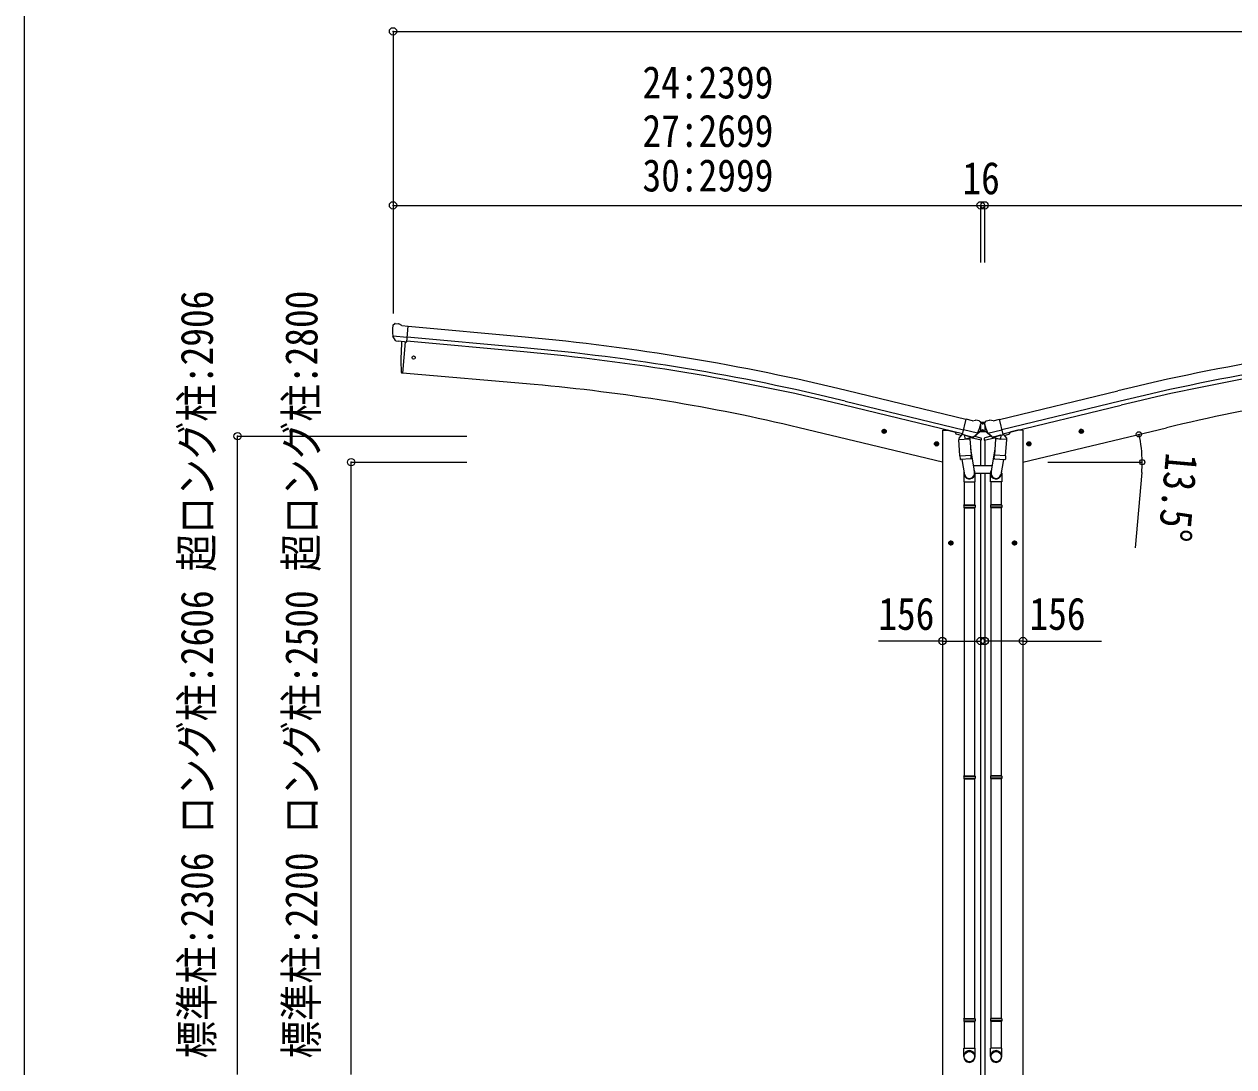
# Model space of a CAD drawing. Units: millimetres at full size, sheet at 1:30; details may follow other scales. Extents: x -21136 to 8479, y -5853 to 6922.
# Drawn here: x -8385 to -3447, y -3454 to 801 of the extents above; entities that cross this region are included whole.
import ezdxf
from ezdxf.enums import TextEntityAlignment as Align

# ---------------------------------------------------------------- set-up
doc = ezdxf.new("R2010")
doc.units = ezdxf.units.MM
doc.header["$LTSCALE"] = 30
doc.header["$PDMODE"] = 32
doc.header["$PDSIZE"] = 30
for name, color, linetype, lineweight in [('0-1_本体', 4, 'Continuous', 9), ('0-2_部品', 7, 'Continuous', 9), ('0-6_OTH_LINE', 6, 'Continuous', 9), ('0-7_合掌部品', 3, 'Continuous', 9), ('0-A_寸法', 6, 'Continuous', 9), ('F-0_240', 7, 'Continuous', 9)]:
    doc.layers.add(name, color=color, linetype=linetype, lineweight=lineweight)
doc.styles.add('ＭＳ ゴシック', font='')
doc.styles.get('ＭＳ ゴシック').set_extended_font_data('MS Gothic')

msp = doc.modelspace()

# ---------------------------------------------------------------- linework, layer by layer
at = {"layer": '0-1_本体'}
for p, q in [((-6340.34, -476.44), (-6817.65, -433.12)), ((-6345.76, -536.19), (-6822.88, -492.89)), ((-6344.24, -519.47), (-6821.36, -476.17)), ((-6830.09, -495.04), (-6841.26, -622.65)), ((-6303.31, -669.71), (-6841.26, -622.65)), ((-5033.87, -737.25), (-4550.85, -854.76)), ((-4540.79, -812.84), (-5023.64, -695.27)), ((-4403.73, -812.84), (-3920.88, -695.27)), ((-3910.66, -737.25), (-4393.67, -854.76)), ((-4554.8, -871.18), (-5037.84, -753.56)), ((-4389.72, -871.18), (-3906.69, -753.56)), ((-4636.27, -986.43), (-5221.94, -845.83)), ((-4636.27, -856.43), (-4616.27, -856.43)), ((-4636.27, -856.43), (-4636.27, -3986.43)), ((-4616.27, -856.43), (-4582.76, -864.48)), ((-4328.25, -856.43), (-4361.76, -864.48)), ((-4308.25, -856.43), (-4328.25, -856.43)), ((-4308.25, -986.43), (-3722.58, -845.83)), ((-4308.25, -856.43), (-4308.25, -3986.43)), ((-4480.77, -896.14), (-4480.77, -1001.55)), ((-4463.75, -896.14), (-4463.75, -1001.55)), ((-4480.77, -1031.55), (-4480.77, -3986.43)), ((-4463.75, -1031.55), (-4463.75, -3986.43))]:
    msp.add_line(p, q, dxfattribs=at)
for centre, radius, start, end in [((-7154.35, -9445.01), 9005.44, 76.31388, 84.81388), ((-1790.17, -9445.01), 9005.44, 95.18612, 103.68612), ((-7154.35, -9445.01), 8945.44, 76.31388, 84.81388), ((-7154.35, -9445.01), 8962.23, 76.31388, 84.81388), ((-1790.17, -9445.01), 8962.23, 95.18612, 103.68612), ((-1790.17, -9445.01), 8945.44, 95.18612, 103.68612), ((-6948.29, -8038.02), 7396.48, 76.50259, 84.99741), ((-1996.23, -8038.02), 7396.48, 95.00259, 103.49741)]:
    msp.add_arc(centre, radius, start, end, dxfattribs=at)
at = {"layer": '0-2_部品'}
for p, q in [((-6880.85, -428.11), (-6880.97, -429.45)), ((-6879.79, -426.07), (-6874.3, -421.47)), ((-6870.65, -420.32), (-6856.99, -421.51)), ((-6844.03, -428.67), (-6855.75, -421.9)), ((-6844.03, -428.67), (-6817.46, -430.99)), ((-6823.12, -495.65), (-6817.46, -430.99)), ((-6880.33, -470.96), (-6821.41, -476.11)), ((-6869.08, -490.44), (-6880.01, -471.51)), ((-6866.69, -491.84), (-6858.98, -492.52)), ((-6830.09, -495.04), (-6841.26, -622.65)), ((-6833.08, -494.78), (-6823.12, -495.65)), ((-6841.26, -622.65), (-6843.32, -622.4)), ((-4514.39, -817.11), (-4540.32, -810.88)), ((-4514.39, -817.11), (-4501.13, -814.41)), ((-4486.65, -817.6), (-4499.83, -814.43)), ((-4483.55, -819.85), (-4479.69, -826.14)), ((-4479.33, -828.42), (-4479.61, -829.57)), ((-4465.19, -828.42), (-4464.91, -829.57)), ((-4460.97, -819.85), (-4464.83, -826.14)), ((-4457.87, -817.6), (-4444.69, -814.43)), ((-4430.13, -817.11), (-4443.39, -814.41)), ((-4430.13, -817.11), (-4404.2, -810.88)), ((-4865, -862.62), (-4884.45, -857.95)), ((-4882.02, -858.53), (-4876.86, -853.09)), ((-4879.89, -865.73), (-4882.02, -858.53)), ((-4877.06, -870.01), (-4872.39, -850.56)), ((-4876.86, -853.09), (-4869.56, -854.84)), ((-4869.56, -854.84), (-4867.43, -862.03)), ((-4582.76, -864.4), (-4582.76, -867.71)), ((-4560.04, -877.11), (-4578.93, -872.57)), ((-4556.05, -872.52), (-4569.36, -887.83)), ((-4569.36, -887.83), (-4568.92, -894.17)), ((-4555.1, -872.45), (-4556.05, -872.52)), ((-4552.02, -874.92), (-4553.55, -874.55)), ((-4515.31, -883.73), (-4552.02, -874.92)), ((-4493.39, -868.73), (-4550.89, -854.92)), ((-4546.07, -876.74), (-4545.05, -891.35)), ((-4517.86, -885.74), (-4543.67, -892.18)), ((-4526.55, -887.91), (-4526.32, -891.2)), ((-4478.21, -896.75), (-4520.91, -886.5)), ((-4512.95, -884.21), (-4520.47, -882.4)), ((-4517.15, -883.96), (-4517.1, -884.7)), ((-4513.78, -884.1), (-4515.31, -883.73)), ((-4510.24, -883.64), (-4493.86, -869.15)), ((-4506.26, -880.76), (-4480.51, -886.95)), ((-4466.32, -896.75), (-4423.61, -886.5)), ((-4438.27, -880.76), (-4464.02, -886.95)), ((-4451.14, -868.73), (-4393.63, -854.92)), ((-4434.28, -883.64), (-4450.66, -869.15)), ((-4431.57, -884.21), (-4424.05, -882.4)), ((-4430.74, -884.1), (-4429.21, -883.73)), ((-4429.21, -883.73), (-4392.5, -874.92)), ((-4427.37, -883.96), (-4427.42, -884.7)), ((-4426.67, -885.74), (-4400.85, -892.18)), ((-4417.97, -887.91), (-4418.2, -891.2)), ((-4398.46, -876.74), (-4399.48, -891.35)), ((-4392.5, -874.92), (-4390.97, -874.55)), ((-4389.42, -872.45), (-4388.48, -872.52)), ((-4388.48, -872.52), (-4375.16, -887.83)), ((-4384.48, -877.11), (-4365.6, -872.57)), ((-4375.16, -887.83), (-4375.61, -894.17)), ((-4361.76, -864.4), (-4361.76, -867.71)), ((-4079.52, -862.62), (-4060.07, -857.95)), ((-4074.96, -854.84), (-4077.1, -862.03)), ((-4067.67, -853.09), (-4074.96, -854.84)), ((-4067.46, -870.01), (-4072.13, -850.56)), ((-4062.5, -858.53), (-4067.67, -853.09)), ((-4064.63, -865.73), (-4062.5, -858.53)), ((-4651.08, -913.97), (-4670.53, -909.31)), ((-4668.1, -909.89), (-4662.93, -904.44)), ((-4665.97, -917.08), (-4668.1, -909.89)), ((-4663.14, -921.36), (-4658.47, -901.92)), ((-4662.93, -904.44), (-4655.64, -906.2)), ((-4655.64, -906.2), (-4653.51, -913.39)), ((-4570.46, -894.28), (-4524.77, -891.09)), ((-4565.79, -961.12), (-4570.46, -894.28)), ((-4524.77, -891.09), (-4520.1, -957.92)), ((-4521.83, -933.16), (-4505.92, -1029.33)), ((-4478.21, -889.86), (-4478.21, -896.75)), ((-4466.32, -889.86), (-4466.32, -896.75)), ((-4422.69, -933.16), (-4438.6, -1029.33)), ((-4419.75, -891.09), (-4424.42, -957.92)), ((-4374.06, -894.28), (-4419.75, -891.09)), ((-4378.73, -961.12), (-4374.06, -894.28)), ((-4293.44, -913.97), (-4274, -909.31)), ((-4288.89, -906.2), (-4291.02, -913.39)), ((-4281.59, -904.44), (-4288.89, -906.2)), ((-4281.38, -921.36), (-4286.05, -901.92)), ((-4276.42, -909.89), (-4281.59, -904.44)), ((-4278.55, -917.08), (-4276.42, -909.89)), ((-4565.79, -961.12), (-4520.1, -957.92)), ((-4565.78, -961.12), (-4564.89, -973.82)), ((-4521.08, -972.53), (-4562.78, -975.44)), ((-4557.35, -975.07), (-4546.62, -1038.65)), ((-4519.24, -970.39), (-4520.11, -957.93)), ((-4519.64, -971.75), (-4519.63, -971.75)), ((-4425.28, -970.39), (-4424.41, -957.93)), ((-4424.89, -971.75), (-4424.89, -971.75)), ((-4378.73, -961.12), (-4424.42, -957.92)), ((-4423.44, -972.53), (-4381.74, -975.44)), ((-4387.17, -975.07), (-4397.9, -1038.65)), ((-4378.75, -961.12), (-4379.63, -973.82)), ((-4549.77, -1031.83), (-4549.77, -1066.49)), ((-4503.77, -1066.49), (-4503.77, -1032.14)), ((-4440.75, -1066.49), (-4440.75, -1032.14)), ((-4394.75, -1031.83), (-4394.75, -1066.49)), ((-4549.77, -1066.49), (-4503.77, -1066.49)), ((-4547.77, -1066.49), (-4547.77, -1160.49)), ((-4505.77, -1066.49), (-4505.77, -1160.49)), ((-4394.75, -1066.49), (-4440.75, -1066.49)), ((-4438.75, -1066.49), (-4438.75, -1160.49)), ((-4396.75, -1066.49), (-4396.75, -1160.49)), ((-4549.77, -1162.49), (-4548.77, -1160.49)), ((-4549.77, -1162.49), (-4503.77, -1162.49)), ((-4549.77, -1162.49), (-4549.77, -1170.49)), ((-4549.77, -1170.49), (-4503.77, -1170.49)), ((-4549.77, -1170.49), (-4548.77, -1172.49)), ((-4548.77, -1160.49), (-4504.77, -1160.49)), ((-4548.77, -1172.49), (-4504.77, -1172.49)), ((-4547.77, -1172.49), (-4547.77, -2266.68)), ((-4505.77, -1172.49), (-4505.77, -2266.68)), ((-4503.77, -1162.49), (-4504.77, -1160.49)), ((-4440.75, -1162.49), (-4439.75, -1160.49)), ((-4394.75, -1162.49), (-4440.75, -1162.49)), ((-4394.75, -1170.49), (-4440.75, -1170.49)), ((-4395.75, -1160.49), (-4439.75, -1160.49)), ((-4395.75, -1172.49), (-4439.75, -1172.49)), ((-4438.75, -1172.49), (-4438.75, -2266.68)), ((-4396.75, -1172.49), (-4396.75, -2266.68)), ((-4394.75, -1162.49), (-4395.75, -1160.49)), ((-4394.75, -1170.49), (-4395.75, -1172.49)), ((-4394.75, -1162.49), (-4394.75, -1170.49)), ((-4612.27, -1316.55), (-4592.27, -1316.55)), ((-4608.77, -1312.8), (-4602.27, -1309.05)), ((-4602.27, -1326.55), (-4602.27, -1306.55)), ((-4602.27, -1309.05), (-4595.77, -1312.8)), ((-4595.77, -1320.31), (-4602.27, -1324.06)), ((-4595.77, -1312.8), (-4595.77, -1320.31)), ((-4332.25, -1316.55), (-4352.25, -1316.55)), ((-4342.25, -1309.05), (-4348.75, -1312.8)), ((-4348.75, -1312.8), (-4348.75, -1320.31)), ((-4348.75, -1320.31), (-4342.25, -1324.06)), ((-4342.25, -1326.55), (-4342.25, -1306.55)), ((-4335.75, -1312.8), (-4342.25, -1309.05)), ((-4549.77, -2268.68), (-4548.77, -2266.68)), ((-4549.77, -2268.68), (-4503.77, -2268.68)), ((-4549.77, -2268.68), (-4549.77, -2276.68)), ((-4548.77, -2266.68), (-4504.77, -2266.68)), ((-4503.77, -2268.68), (-4504.77, -2266.68)), ((-4440.75, -2268.68), (-4439.75, -2266.68)), ((-4394.75, -2268.68), (-4440.75, -2268.68)), ((-4395.75, -2266.68), (-4439.75, -2266.68)), ((-4394.75, -2268.68), (-4395.75, -2266.68)), ((-4394.75, -2268.68), (-4394.75, -2276.68)), ((-4549.77, -2276.68), (-4503.77, -2276.68)), ((-4549.77, -2276.68), (-4548.77, -2278.68)), ((-4548.77, -2278.68), (-4504.77, -2278.68)), ((-4547.77, -2278.68), (-4547.77, -3256.86)), ((-4505.77, -2278.68), (-4505.77, -3256.86)), ((-4394.75, -2276.68), (-4440.75, -2276.68)), ((-4395.75, -2278.68), (-4439.75, -2278.68)), ((-4438.75, -2278.68), (-4438.75, -3256.86)), ((-4396.75, -2278.68), (-4396.75, -3256.86)), ((-4394.75, -2276.68), (-4395.75, -2278.68)), ((-4549.77, -3258.86), (-4548.77, -3256.86)), ((-4549.77, -3258.86), (-4503.77, -3258.86)), ((-4549.77, -3258.86), (-4549.77, -3266.86)), ((-4548.77, -3256.86), (-4504.77, -3256.86)), ((-4503.77, -3258.86), (-4504.77, -3256.86)), ((-4440.75, -3258.86), (-4439.75, -3256.86)), ((-4394.75, -3258.86), (-4440.75, -3258.86)), ((-4395.75, -3256.86), (-4439.75, -3256.86)), ((-4394.75, -3258.86), (-4395.75, -3256.86)), ((-4394.75, -3258.86), (-4394.75, -3266.86)), ((-4549.77, -3266.86), (-4503.77, -3266.86)), ((-4549.77, -3266.86), (-4548.77, -3268.86)), ((-4548.77, -3268.86), (-4504.77, -3268.86)), ((-4547.77, -3268.86), (-4547.77, -3378.87)), ((-4505.77, -3268.86), (-4505.77, -3378.87)), ((-4394.75, -3266.86), (-4440.75, -3266.86)), ((-4395.75, -3268.86), (-4439.75, -3268.86)), ((-4438.75, -3268.86), (-4438.75, -3378.87)), ((-4396.75, -3268.86), (-4396.75, -3378.87)), ((-4394.75, -3266.86), (-4395.75, -3268.86)), ((-4549.77, -3413.01), (-4549.77, -3378.87)), ((-4549.77, -3378.87), (-4503.77, -3378.87)), ((-4503.77, -3413.01), (-4503.77, -3378.87)), ((-4440.75, -3413.01), (-4440.75, -3378.87)), ((-4394.75, -3378.87), (-4440.75, -3378.87)), ((-4394.75, -3413.01), (-4394.75, -3378.87))]:
    msp.add_line(p, q, dxfattribs=at)
for points in [[(-6880.4, -470.33), (-6880.11, -471.31), (-6880.01, -471.51)], [(-6833.08, -494.78), (-6833.35, -494.85), (-6858.73, -492.63), (-6858.98, -492.52)], [(-4545.75, -876.33), (-4555.47, -874), (-4540.32, -810.88)], [(-4398.77, -876.33), (-4389.05, -874), (-4404.2, -810.88)], [(-4867.43, -862.03), (-4872.59, -867.48), (-4879.89, -865.73)], [(-4545.75, -876.33), (-4545.51, -876.48), (-4520.75, -882.43), (-4520.47, -882.4)], [(-4493.12, -868.15), (-4493.7, -869), (-4493.86, -869.15)], [(-4451.41, -868.15), (-4450.82, -869), (-4450.66, -869.15)], [(-4398.77, -876.33), (-4399.01, -876.48), (-4423.78, -882.43), (-4424.05, -882.4)], [(-4077.1, -862.03), (-4071.93, -867.48), (-4064.63, -865.73)], [(-4653.51, -913.39), (-4658.67, -918.84), (-4665.97, -917.08)], [(-4291.02, -913.39), (-4285.85, -918.84), (-4278.55, -917.08)], [(-4503.77, -1162.49), (-4503.77, -1170.49), (-4504.77, -1172.49)], [(-4440.75, -1162.49), (-4440.75, -1170.49), (-4439.75, -1172.49)], [(-4602.27, -1324.06), (-4608.77, -1320.31), (-4608.77, -1312.8)], [(-4342.25, -1324.06), (-4335.75, -1320.31), (-4335.75, -1312.8)], [(-4503.77, -2268.68), (-4503.77, -2276.68), (-4504.77, -2278.68)], [(-4440.75, -2268.68), (-4440.75, -2276.68), (-4439.75, -2278.68)], [(-4503.77, -3258.86), (-4503.77, -3266.86), (-4504.77, -3268.86)], [(-4440.75, -3258.86), (-4440.75, -3266.86), (-4439.75, -3268.86)]]:
    msp.add_lwpolyline(points, dxfattribs=at)
for centre, radius in [((-6795.57, -559.39), 6.5), ((-4874.72, -860.28), 8.5), ((-4874.72, -860.28), 7.7), ((-4874.72, -860.28), 6.5), ((-4069.8, -860.28), 8.5), ((-4069.8, -860.28), 7.7), ((-4069.8, -860.28), 6.5), ((-4660.8, -911.64), 8.5), ((-4660.8, -911.64), 7.7), ((-4660.8, -911.64), 6.5), ((-4283.72, -911.64), 8.5), ((-4283.72, -911.64), 7.7), ((-4283.72, -911.64), 6.5), ((-4602.27, -1316.55), 8.5), ((-4602.27, -1316.55), 7.7), ((-4602.27, -1316.55), 6.5), ((-4342.25, -1316.55), 8.5), ((-4342.25, -1316.55), 7.7), ((-4342.25, -1316.55), 6.5)]:
    msp.add_circle(centre, radius, dxfattribs=at)
for centre, radius, start, end in [((-6679.34, -447.09), 202.4, 175, 186.5915), ((-6871.09, -425.3), 5, 85.00648, 129.99352), ((-6857.25, -424.5), 3, 60, 85), ((-5947.49, -566.83), 900, 175.35014, 183.36081), ((-6842.95, -619.42), 3, 183.36081, 263), ((-4500.53, -817.35), 3, 76.5, 101.5), ((-4676.41, -782.32), 202.4, 334.90875, 346.5), ((-4487.81, -822.46), 5, 31.5, 76.5), ((-4268.11, -782.32), 202.4, 193.5, 205.09125), ((-4456.71, -822.46), 5, 103.5, 148.5), ((-4443.99, -817.35), 3, 78.5, 103.5), ((-4577.76, -867.71), 5, 180, 256.5), ((-4553.43, -874.07), 0.5, 221.23754, 256.5), ((-4546.67, -876.83), 0.604, 7.79405, 79.40158), ((-4518.1, -884.77), 1, 284, 4), ((-4516.65, -883.92), 0.5, 76.5, 184), ((-4513.67, -883.61), 0.5, 256.5, 291.76246), ((-4481.21, -889.86), 3, 0, 76.5), ((-4463.32, -889.86), 3, 103.5, 180), ((-4430.85, -883.61), 0.5, 248.23754, 283.5), ((-4427.87, -883.92), 0.5, 356, 103.5), ((-4426.42, -884.77), 1, 176, 256), ((-4397.86, -876.83), 0.604, 100.59842, 172.20595), ((-4391.09, -874.07), 0.5, 283.5, 318.76246), ((-4366.76, -867.71), 5, 283.5, 0), ((-4544.02, -891.21), 1.03, 188.03431, 289.96103), ((-4400.5, -891.21), 1.03, 250.03897, 351.96569), ((-4562.92, -973.45), 2, 190.53157, 274), ((-4521.22, -970.53), 2, 274, 322.59038), ((-4521.18, -970.56), 1.95, 322.52234, 4.95983), ((-4423.34, -970.56), 1.95, 175.04017, 217.47766), ((-4423.3, -970.53), 2, 217.40962, 266), ((-4381.6, -973.45), 2, 266, 349.46843), ((-4533.77, -1032.14), 30, 0, 2.54858), ((-4410.75, -1032.14), 30, 177.45142, 180)]:
    msp.add_arc(centre, radius, start, end, dxfattribs=at)
for centre, major_axis, ratio, start_param, end_param in [((-6877.86, -428.37), (-2.71, -1.31), 0.997474, 4.9606201, 5.7465286), ((-6885.18, -424.07), (15.35, 3.44), 0.101033, 0.3078116, 0.3080427), ((-6866.48, -488.94), (-1.62, -2.54), 0.997631, 5.8041905, 6.6006116), ((-6866.35, -488.74), (3.5, 2.17), 0.650902, 4.0958226, 4.1686332), ((-6866.42, -488.85), (-1.62, -2.54), 0.997631, 0.3902369, 0.4789948), ((-4482.25, -827.71), (1.57, -2.57), 0.99628, 0.7835347, 1.5707963), ((-4462.27, -827.71), (-1.57, -2.57), 0.99628, 4.712389, 5.4996506), ((-4512.25, -881.28), (0.73, -2.92), 0.997631, 5.8041905, 5.8929484), ((-4512.28, -881.16), (-2.63, 3.16), 0.650902, 2.1145521, 2.1873627), ((-4512.23, -881.38), (0.73, -2.92), 0.997631, 5.965759, 6.7621801), ((-4432.3, -881.38), (-0.73, -2.92), 0.997631, 5.8041905, 6.6006116), ((-4432.24, -881.16), (2.63, 3.16), 0.650902, 4.0958226, 4.1686332), ((-4432.27, -881.28), (-0.73, -2.92), 0.997631, 0.3902369, 0.4789948), ((-4526.77, -1031.83), (-23, 0), 0.996195, 6.0000678, 10.0103449), ((-4526.77, -1031.83), (-21, 0), 0.996195, 0.3319459, 3.3482706), ((-4417.75, -1031.83), (23, 0), 0.996195, 2.5560258, 6.5663028), ((-4417.75, -1031.83), (21, 0), 0.996195, 2.9349147, 5.9512394), ((-4526.77, -3411.26), (23, 0), 0.996195, 6.2831853, 9.424778), ((-4526.77, -3413.01), (23, 0), 0.996195, 6.2831853, 9.424778), ((-4417.75, -3411.26), (-23, 0), 0.996195, 3.1415927, 6.2831853), ((-4417.75, -3413.01), (-23, 0), 0.996195, 3.1415927, 6.2831853), ((-4526.77, -3413.01), (0, -23.43), 0.981806, 4.712389, 7.8539816), ((-4417.75, -3413.01), (0, -23.43), 0.981806, 4.712389, 7.8539816)]:
    msp.add_ellipse(centre, major_axis=major_axis, ratio=ratio, start_param=start_param, end_param=end_param, dxfattribs=at)
for centre, major_axis in [((-4526.77, -3413.01), (-21, 0)), ((-4417.75, -3413.01), (21, 0))]:
    msp.add_ellipse(centre, major_axis=major_axis, ratio=0.996195, dxfattribs=at)
at = {"layer": '0-6_OTH_LINE'}
for p, q in [((-7514.18, -3486.43), (-7514.18, -880.03)), ((-7514.18, -880.03), (-6577.97, -880.03)), ((-7050.72, -986.43), (-6577.97, -986.43)), ((-7050.72, -3486.43), (-7050.72, -986.43))]:
    msp.add_line(p, q, dxfattribs=at)
for p in [(-7514.18, -880.03), (-7050.72, -986.43)]:
    msp.add_point(p, dxfattribs=at)
at = {"layer": '0-7_合掌部品'}
for p, q in [((-4480.76, -835.13), (-4480.56, -833.38)), ((-4480.76, -835.13), (-4480.76, -858.63)), ((-4479.73, -826.08), (-4479.51, -824.13)), ((-4465.01, -824.13), (-4479.51, -824.13)), ((-4471, -828.85), (-4470.16, -828.85)), ((-4464.79, -826.08), (-4465.01, -824.13)), ((-4463.76, -835.13), (-4463.96, -833.38)), ((-4463.76, -835.13), (-4463.76, -858.63)), ((-4506.81, -881.26), (-4485.76, -862.63)), ((-4492.32, -866.43), (-4486.76, -861.51)), ((-4485.76, -861.13), (-4479.3, -861.13)), ((-4458.76, -862.63), (-4485.76, -862.63)), ((-4479.01, -861.63), (-4480.76, -858.63)), ((-4479.01, -861.63), (-4465.51, -861.63)), ((-4471, -857.55), (-4470.16, -857.55)), ((-4465.51, -861.63), (-4463.76, -858.63)), ((-4465.22, -861.13), (-4458.76, -861.13)), ((-4437.71, -881.26), (-4458.76, -862.63)), ((-4452.2, -866.43), (-4457.77, -861.51)), ((-4434.01, -1001.55), (-4510.52, -1001.55)), ((-4503.77, -1031.55), (-4440.75, -1031.55))]:
    msp.add_line(p, q, dxfattribs=at)
for points in [[(-4473.52, -828.01), (-4474.36, -828.01), (-4474.36, -828.85), (-4473.52, -828.85)], [(-4471.84, -827.17), (-4471.84, -826.33), (-4472.68, -826.33), (-4472.68, -827.17)], [(-4472.68, -829.69), (-4472.68, -830.53), (-4471.84, -830.53), (-4471.84, -829.69)], [(-4470.16, -828.85), (-4470.16, -828.01), (-4471, -828.01)], [(-4473.52, -856.71), (-4474.36, -856.71), (-4474.36, -857.55), (-4473.52, -857.55)], [(-4471.84, -855.87), (-4471.84, -855.03), (-4472.68, -855.03), (-4472.68, -855.87)], [(-4472.68, -858.39), (-4472.68, -859.23), (-4471.84, -859.23), (-4471.84, -858.39)], [(-4470.16, -857.55), (-4470.16, -856.71), (-4471, -856.71)]]:
    msp.add_lwpolyline(points, dxfattribs=at)
for centre in [(-4472.26, -828.43), (-4472.26, -857.13)]:
    msp.add_circle(centre, 3.5, dxfattribs=at)
for centre, radius, start, end in [((-4473.52, -827.17), 0.84, 270, 0), ((-4473.52, -829.69), 0.84, 0, 90), ((-4471, -827.17), 0.84, 180, 270), ((-4471, -829.69), 0.84, 90, 180), ((-4507.8, -880.13), 1.5, 263.94026, 311.5), ((-4485.76, -862.63), 1.5, 90, 131.5), ((-4473.52, -855.87), 0.84, 270, 0), ((-4473.52, -858.39), 0.84, 0, 90), ((-4471, -855.87), 0.84, 180, 270), ((-4471, -858.39), 0.84, 90, 180), ((-4458.76, -862.63), 1.5, 48.5, 90), ((-4436.72, -880.13), 1.5, 228.5, 276.05974)]:
    msp.add_arc(centre, radius, start, end, dxfattribs=at)
at = {"layer": '0-A_寸法'}
for p, q in [((-6879.67, 772.05), (-6879.67, 61.7)), ((-6879.67, 772.05), (-2065.67, 772.05)), ((-6879.67, 61.7), (-6879.67, -379.66)), ((-6879.67, 61.7), (-4480.67, 61.7)), ((-4480.67, 61.7), (-4464.67, 61.7)), ((-4480.67, 61.7), (-4480.67, -170.93)), ((-4480.67, 61.7), (-4480.67, -170.93)), ((-4464.67, 61.7), (-2065.67, 61.7)), ((-4464.67, 61.7), (-4464.67, -170.93)), ((-4464.67, 61.7), (-4464.67, -170.93)), ((-4464.67, 61.7), (-4464.67, -170.93)), ((-4207.03, -986.43), (-3820.18, -986.43)), ((-3823.03, -1028.89), (-3849.93, -1336.1)), ((-4636.77, -1716.62), (-4898.33, -1716.62)), ((-4636.77, -1716.62), (-4480.77, -1716.62)), ((-4307.75, -1716.62), (-4463.75, -1716.62)), ((-4307.75, -1716.62), (-3987.48, -1716.62))]:
    msp.add_line(p, q, dxfattribs=at)
for centre in [(-3834.63, -872.78), (-3821.18, -986.43)]:
    msp.add_circle(centre, 10.62, dxfattribs=at)
for start, end in [(0, 13.5), (354.99678, 0)]:
    msp.add_arc((-4308.03, -986.43), 486.86, start, end, dxfattribs=at)
for p in [(-6879.67, 772.05), (-6879.67, 61.7), (-4480.67, 61.7), (-4464.67, 61.7), (-4636.77, -1716.62), (-4480.77, -1716.62), (-4463.75, -1716.62), (-4307.75, -1716.62)]:
    msp.add_point(p, dxfattribs=at)
at = {"layer": 'F-0_240', "color": 5}
msp.add_line((-8385.45, 5787.34), (-8385.45, -5852.66), dxfattribs=at)

# ---------------------------------------------------------------- texts
at = {"layer": '0-6_OTH_LINE', "color": 7, "style": 'ＭＳ ゴシック', "width": 0.85}
for s, p in [('標準柱:2306 ロング柱:2606 超ロング柱:2906', (-7575.28, -3420.34)), ('標準柱:2200 ロング柱:2500 超ロング柱:2800', (-7148.74, -3420.34))]:
    msp.add_text(s, height=132, rotation=90, dxfattribs=at).set_placement(p, align=Align.BOTTOM_LEFT)
at = {"layer": '0-A_寸法', "color": 7, "style": 'ＭＳ ゴシック', "width": 0.85}
for s, p in [('24:2399', (-5861.25, 458.41)), ('27:2699', (-5861.25, 260.61)), ('30:2999', (-5861.25, 78.89)), ('16', (-4555.17, 67.7)), ('156', (-4898.66, -1710.62)), ('156', (-4281.5, -1710.62))]:
    msp.add_text(s, height=132, dxfattribs=at).set_placement(p, align=Align.BOTTOM_LEFT)
msp.add_text('13.5°', height=132, rotation=264.997, dxfattribs=at).set_placement((-3763.29, -941.27), align=Align.BOTTOM_LEFT)

doc.saveas('drawing.dxf')
